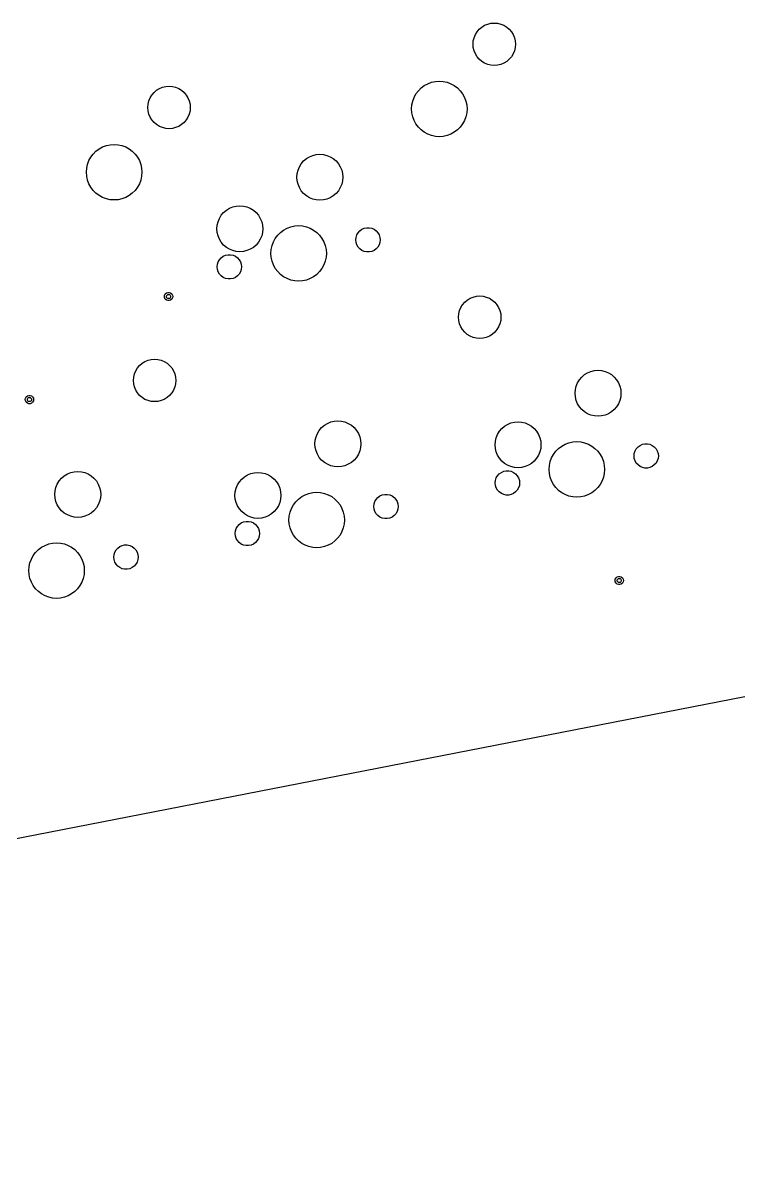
# Model space of a CAD drawing. Extents: x 101 to 518, y -308 to -134.
# Drawn here: x 389.7 to 441.7, y -307.3 to -224.6 of the extents above; entities that cross this region are included whole.
import ezdxf

# ---------------------------------------------------------------- set-up
doc = ezdxf.new("R2010")
doc.units = 0
doc.layers.add('BLACK', color=7, linetype='CONTINUOUS')

msp = doc.modelspace()

# ---------------------------------------------------------------- linework, layer by layer
at = {"layer": 'BLACK', "linetype": 'CONTINUOUS'}
for p, q in [((422.728036, -224.937812), (422.931939, -224.81286)), ((422.931939, -224.81286), (423.152879, -224.721344)), ((423.152879, -224.721344), (423.385415, -224.665517)), ((423.385415, -224.665517), (423.623821, -224.646754)), ((423.623821, -224.646754), (423.862227, -224.665517)), ((423.862227, -224.665517), (424.094763, -224.721344)), ((424.094763, -224.721344), (424.315703, -224.81286)), ((424.315703, -224.81286), (424.519606, -224.937812)), ((422.118584, -225.932348), (422.174411, -225.699812)), ((422.174411, -225.699812), (422.265927, -225.478872)), ((422.265927, -225.478872), (422.390879, -225.274969)), ((422.390879, -225.274969), (422.54619, -225.093123)), ((422.54619, -225.093123), (422.728036, -224.937812)), ((424.519606, -224.937812), (424.701452, -225.093123)), ((424.701452, -225.093123), (424.856763, -225.274969)), ((424.856763, -225.274969), (424.981715, -225.478872)), ((424.981715, -225.478872), (425.073231, -225.699812)), ((425.073231, -225.699812), (425.129058, -225.932348)), ((422.099821, -226.170754), (422.118584, -225.932348)), ((422.118584, -226.40916), (422.099821, -226.170754)), ((422.174411, -226.641696), (422.118584, -226.40916)), ((425.129058, -226.40916), (425.073231, -226.641696)), ((425.129058, -225.932348), (425.147821, -226.170754)), ((425.147821, -226.170754), (425.129058, -226.40916)), ((422.265927, -226.862636), (422.174411, -226.641696)), ((422.390879, -227.066539), (422.265927, -226.862636)), ((422.54619, -227.248385), (422.390879, -227.066539)), ((422.728036, -227.403696), (422.54619, -227.248385)), ((424.701452, -227.248385), (424.519606, -227.403696)), ((424.856763, -227.066539), (424.701452, -227.248385)), ((424.981715, -226.862636), (424.856763, -227.066539)), ((425.073231, -226.641696), (424.981715, -226.862636)), ((422.931939, -227.528648), (422.728036, -227.403696)), ((423.152879, -227.620164), (422.931939, -227.528648)), ((423.385415, -227.675991), (423.152879, -227.620164)), ((423.623821, -227.694754), (423.385415, -227.675991)), ((423.862227, -227.675991), (423.623821, -227.694754)), ((424.094763, -227.620164), (423.862227, -227.675991)), ((424.315703, -227.528648), (424.094763, -227.620164)), ((424.519606, -227.403696), (424.315703, -227.528648)), ((418.597819, -229.142106), (418.847507, -229.005766)), ((418.847507, -229.005766), (419.114056, -228.906348)), ((419.114056, -228.906348), (419.392041, -228.845876)), ((419.392041, -228.845876), (419.675803, -228.825581)), ((419.675803, -228.825581), (419.959565, -228.845876)), ((419.959565, -228.845876), (420.23755, -228.906348)), ((420.23755, -228.906348), (420.504099, -229.005766)), ((420.504099, -229.005766), (420.753787, -229.142106)), ((398.89093, -230.02251), (399.015882, -229.818607)), ((399.015882, -229.818607), (399.171193, -229.636761)), ((399.171193, -229.636761), (399.353039, -229.48145)), ((399.353039, -229.48145), (399.556942, -229.356498)), ((399.556942, -229.356498), (399.777882, -229.264982)), ((399.777882, -229.264982), (400.010418, -229.209155)), ((400.010418, -229.209155), (400.248824, -229.190392)), ((400.248824, -229.190392), (400.48723, -229.209155)), ((400.48723, -229.209155), (400.719766, -229.264982)), ((400.719766, -229.264982), (400.940706, -229.356498)), ((400.940706, -229.356498), (401.144609, -229.48145)), ((401.144609, -229.48145), (401.326455, -229.636761)), ((401.326455, -229.636761), (401.481766, -229.818607)), ((401.481766, -229.818607), (401.606718, -230.02251)), ((417.862088, -229.991185), (417.998428, -229.741497)), ((417.998428, -229.741497), (418.168914, -229.513754)), ((418.168914, -229.513754), (418.370076, -229.312592)), ((418.370076, -229.312592), (418.597819, -229.142106)), ((420.753787, -229.142106), (420.98153, -229.312592)), ((420.98153, -229.312592), (421.182692, -229.513754)), ((421.182692, -229.513754), (421.353178, -229.741497)), ((421.353178, -229.741497), (421.489518, -229.991185)), ((398.724824, -230.714392), (398.743587, -230.475986)), ((398.743587, -230.475986), (398.799414, -230.24345)), ((398.799414, -230.24345), (398.89093, -230.02251)), ((401.606718, -230.02251), (401.698234, -230.24345)), ((401.698234, -230.24345), (401.754061, -230.475986)), ((401.754061, -230.475986), (401.772824, -230.714392)), ((417.681903, -230.819481), (417.702198, -230.535719)), ((417.702198, -230.535719), (417.76267, -230.257734)), ((417.76267, -230.257734), (417.862088, -229.991185)), ((421.489518, -229.991185), (421.588936, -230.257734)), ((421.588936, -230.257734), (421.649408, -230.535719)), ((421.649408, -230.535719), (421.669703, -230.819481)), ((398.743587, -230.952798), (398.724824, -230.714392)), ((398.799414, -231.185334), (398.743587, -230.952798)), ((398.89093, -231.406274), (398.799414, -231.185334)), ((399.015882, -231.610177), (398.89093, -231.406274)), ((401.606718, -231.406274), (401.481766, -231.610177)), ((401.698234, -231.185334), (401.606718, -231.406274)), ((401.754061, -230.952798), (401.698234, -231.185334)), ((401.772824, -230.714392), (401.754061, -230.952798)), ((417.702198, -231.103243), (417.681903, -230.819481)), ((417.76267, -231.381228), (417.702198, -231.103243)), ((417.862088, -231.647777), (417.76267, -231.381228)), ((421.588936, -231.381228), (421.489518, -231.647777)), ((421.649408, -231.103243), (421.588936, -231.381228)), ((421.669703, -230.819481), (421.649408, -231.103243)), ((399.171193, -231.792023), (399.015882, -231.610177)), ((399.353039, -231.947334), (399.171193, -231.792023)), ((399.556942, -232.072286), (399.353039, -231.947334)), ((399.777882, -232.163802), (399.556942, -232.072286)), ((400.010418, -232.219629), (399.777882, -232.163802)), ((400.248824, -232.238392), (400.010418, -232.219629)), ((400.48723, -232.219629), (400.248824, -232.238392)), ((400.719766, -232.163802), (400.48723, -232.219629)), ((400.940706, -232.072286), (400.719766, -232.163802)), ((401.144609, -231.947334), (400.940706, -232.072286)), ((401.326455, -231.792023), (401.144609, -231.947334)), ((401.481766, -231.610177), (401.326455, -231.792023)), ((417.998428, -231.897465), (417.862088, -231.647777)), ((418.168914, -232.125208), (417.998428, -231.897465)), ((418.370076, -232.32637), (418.168914, -232.125208)), ((418.597819, -232.496856), (418.370076, -232.32637)), ((420.98153, -232.32637), (420.753787, -232.496856)), ((421.182692, -232.125208), (420.98153, -232.32637)), ((421.353178, -231.897465), (421.182692, -232.125208)), ((421.489518, -231.647777), (421.353178, -231.897465)), ((418.847507, -232.633196), (418.597819, -232.496856)), ((419.114056, -232.732614), (418.847507, -232.633196)), ((419.392041, -232.793086), (419.114056, -232.732614)), ((419.675803, -232.813381), (419.392041, -232.793086)), ((419.959565, -232.793086), (419.675803, -232.813381)), ((420.23755, -232.732614), (419.959565, -232.793086)), ((420.504099, -232.633196), (420.23755, -232.732614)), ((420.753787, -232.496856), (420.504099, -232.633196)), ((394.793917, -234.057393), (394.995079, -233.856231)), ((394.995079, -233.856231), (395.222822, -233.685745)), ((395.222822, -233.685745), (395.47251, -233.549405)), ((395.47251, -233.549405), (395.739059, -233.449987)), ((395.739059, -233.449987), (396.017044, -233.389515)), ((396.017044, -233.389515), (396.300806, -233.36922)), ((396.300806, -233.36922), (396.584568, -233.389515)), ((396.584568, -233.389515), (396.862553, -233.449987)), ((396.862553, -233.449987), (397.129102, -233.549405)), ((397.129102, -233.549405), (397.37879, -233.685745)), ((397.37879, -233.685745), (397.606533, -233.856231)), ((397.606533, -233.856231), (397.807695, -234.057393)), ((394.327201, -235.079358), (394.387673, -234.801373)), ((394.387673, -234.801373), (394.487091, -234.534824)), ((394.487091, -234.534824), (394.623431, -234.285136)), ((394.623431, -234.285136), (394.793917, -234.057393)), ((397.807695, -234.057393), (397.978181, -234.285136)), ((397.978181, -234.285136), (398.114521, -234.534824)), ((398.114521, -234.534824), (398.213939, -234.801373)), ((398.213939, -234.801373), (398.274411, -235.079358)), ((409.617295, -234.974228), (409.752578, -234.753466)), ((409.752578, -234.753466), (409.92073, -234.556586)), ((409.92073, -234.556586), (410.11761, -234.388434)), ((410.11761, -234.388434), (410.338372, -234.253151)), ((410.338372, -234.253151), (410.577578, -234.154069)), ((410.577578, -234.154069), (410.829339, -234.093626)), ((410.829339, -234.093626), (411.087456, -234.073312)), ((411.087456, -234.073312), (411.345573, -234.093626)), ((411.345573, -234.093626), (411.597334, -234.154069)), ((411.597334, -234.154069), (411.83654, -234.253151)), ((411.83654, -234.253151), (412.057302, -234.388434)), ((412.057302, -234.388434), (412.254182, -234.556586)), ((412.254182, -234.556586), (412.422334, -234.753466)), ((412.422334, -234.753466), (412.557617, -234.974228)), ((394.306906, -235.36312), (394.327201, -235.079358)), ((394.327201, -235.646882), (394.306906, -235.36312)), ((398.274411, -235.079358), (398.294706, -235.36312)), ((398.294706, -235.36312), (398.274411, -235.646882)), ((409.437456, -235.723312), (409.45777, -235.465195)), ((409.45777, -235.465195), (409.518213, -235.213434)), ((409.518213, -235.213434), (409.617295, -234.974228)), ((412.557617, -234.974228), (412.656699, -235.213434)), ((412.656699, -235.213434), (412.717142, -235.465195)), ((412.717142, -235.465195), (412.737456, -235.723312)), ((394.387673, -235.924867), (394.327201, -235.646882)), ((394.487091, -236.191416), (394.387673, -235.924867)), ((394.623431, -236.441104), (394.487091, -236.191416)), ((394.793917, -236.668847), (394.623431, -236.441104)), ((397.978181, -236.441104), (397.807695, -236.668847)), ((398.114521, -236.191416), (397.978181, -236.441104)), ((398.213939, -235.924867), (398.114521, -236.191416)), ((398.274411, -235.646882), (398.213939, -235.924867)), ((409.45777, -235.981429), (409.437456, -235.723312)), ((409.518213, -236.23319), (409.45777, -235.981429)), ((409.617295, -236.472396), (409.518213, -236.23319)), ((412.656699, -236.23319), (412.557617, -236.472396)), ((412.717142, -235.981429), (412.656699, -236.23319)), ((412.737456, -235.723312), (412.717142, -235.981429)), ((394.995079, -236.870009), (394.793917, -236.668847)), ((395.222822, -237.040495), (394.995079, -236.870009)), ((395.47251, -237.176835), (395.222822, -237.040495)), ((395.739059, -237.276253), (395.47251, -237.176835)), ((396.017044, -237.336725), (395.739059, -237.276253)), ((396.862553, -237.276253), (396.584568, -237.336725)), ((397.129102, -237.176835), (396.862553, -237.276253)), ((397.37879, -237.040495), (397.129102, -237.176835)), ((397.606533, -236.870009), (397.37879, -237.040495)), ((397.807695, -236.668847), (397.606533, -236.870009)), ((409.752578, -236.693158), (409.617295, -236.472396)), ((409.92073, -236.890038), (409.752578, -236.693158)), ((410.11761, -237.05819), (409.92073, -236.890038)), ((410.338372, -237.193473), (410.11761, -237.05819)), ((410.577578, -237.292555), (410.338372, -237.193473)), ((410.829339, -237.352998), (410.577578, -237.292555)), ((411.597334, -237.292555), (411.345573, -237.352998)), ((411.83654, -237.193473), (411.597334, -237.292555)), ((412.057302, -237.05819), (411.83654, -237.193473)), ((412.254182, -236.890038), (412.057302, -237.05819)), ((412.422334, -236.693158), (412.254182, -236.890038)), ((412.557617, -236.472396), (412.422334, -236.693158)), ((396.300806, -237.35702), (396.017044, -237.336725)), ((396.584568, -237.336725), (396.300806, -237.35702)), ((404.172053, -238.261556), (404.368933, -238.093404)), ((404.368933, -238.093404), (404.589695, -237.958121)), ((404.589695, -237.958121), (404.828901, -237.859039)), ((404.828901, -237.859039), (405.080662, -237.798596)), ((405.080662, -237.798596), (405.338779, -237.778282)), ((405.338779, -237.778282), (405.596896, -237.798596)), ((405.596896, -237.798596), (405.848657, -237.859039)), ((405.848657, -237.859039), (406.087863, -237.958121)), ((406.087863, -237.958121), (406.308625, -238.093404)), ((406.308625, -238.093404), (406.505505, -238.261556)), ((411.087456, -237.373312), (410.829339, -237.352998)), ((411.345573, -237.352998), (411.087456, -237.373312)), ((403.709093, -239.170165), (403.769536, -238.918404)), ((403.769536, -238.918404), (403.868618, -238.679198)), ((403.868618, -238.679198), (404.003901, -238.458436)), ((404.003901, -238.458436), (404.172053, -238.261556)), ((406.505505, -238.261556), (406.673657, -238.458436)), ((406.673657, -238.458436), (406.80894, -238.679198)), ((406.80894, -238.679198), (406.908022, -238.918404)), ((406.908022, -238.918404), (406.968465, -239.170165)), ((403.688779, -239.428282), (403.709093, -239.170165)), ((403.709093, -239.686399), (403.688779, -239.428282)), ((403.769536, -239.93816), (403.709093, -239.686399)), ((406.968465, -239.686399), (406.908022, -239.93816)), ((406.968465, -239.170165), (406.988779, -239.428282)), ((406.988779, -239.428282), (406.968465, -239.686399)), ((408.056544, -239.888906), (408.257706, -239.687744)), ((408.257706, -239.687744), (408.485449, -239.517258)), ((408.485449, -239.517258), (408.735137, -239.380918)), ((408.735137, -239.380918), (409.001686, -239.2815)), ((409.001686, -239.2815), (409.279671, -239.221028)), ((409.279671, -239.221028), (409.563433, -239.200733)), ((409.563433, -239.200733), (409.847195, -239.221028)), ((409.847195, -239.221028), (410.12518, -239.2815)), ((410.12518, -239.2815), (410.391729, -239.380918)), ((410.391729, -239.380918), (410.641417, -239.517258)), ((410.641417, -239.517258), (410.86916, -239.687744)), ((410.86916, -239.687744), (411.070322, -239.888906)), ((413.750747, -239.869428), (413.842209, -239.711011)), ((413.842209, -239.711011), (413.96461, -239.575071)), ((413.96461, -239.575071), (414.112599, -239.467551)), ((414.112599, -239.467551), (414.279709, -239.393149)), ((414.279709, -239.393149), (414.458637, -239.355116)), ((414.458637, -239.355116), (414.641561, -239.355116)), ((414.641561, -239.355116), (414.820489, -239.393149)), ((414.820489, -239.393149), (414.987599, -239.467551)), ((414.987599, -239.467551), (415.135588, -239.575071)), ((415.135588, -239.575071), (415.257989, -239.711011)), ((415.257989, -239.711011), (415.349451, -239.869428)), ((403.868618, -240.177366), (403.769536, -239.93816)), ((404.003901, -240.398128), (403.868618, -240.177366)), ((404.172053, -240.595008), (404.003901, -240.398128)), ((404.368933, -240.76316), (404.172053, -240.595008)), ((406.505505, -240.595008), (406.308625, -240.76316)), ((406.673657, -240.398128), (406.505505, -240.595008)), ((406.80894, -240.177366), (406.673657, -240.398128)), ((406.908022, -239.93816), (406.80894, -240.177366)), ((407.6503, -240.632886), (407.749718, -240.366337)), ((407.749718, -240.366337), (407.886058, -240.116649)), ((407.886058, -240.116649), (408.056544, -239.888906)), ((411.070322, -239.888906), (411.240808, -240.116649)), ((411.240808, -240.116649), (411.377148, -240.366337)), ((411.377148, -240.366337), (411.476566, -240.632886)), ((413.675099, -240.225323), (413.69422, -240.0434)), ((413.69422, -240.407246), (413.675099, -240.225323)), ((413.69422, -240.0434), (413.750747, -239.869428)), ((413.750747, -240.581218), (413.69422, -240.407246)), ((413.842209, -240.739635), (413.750747, -240.581218)), ((415.349451, -240.581218), (415.257989, -240.739635)), ((415.349451, -239.869428), (415.405978, -240.0434)), ((415.405978, -240.407246), (415.349451, -240.581218)), ((415.405978, -240.0434), (415.425099, -240.225323)), ((415.425099, -240.225323), (415.405978, -240.407246)), ((403.991278, -241.513691), (404.139267, -241.406171)), ((404.139267, -241.406171), (404.306377, -241.331769)), ((404.306377, -241.331769), (404.485305, -241.293736)), ((404.589695, -240.898443), (404.368933, -240.76316)), ((404.485305, -241.293736), (404.668229, -241.293736)), ((404.828901, -240.997525), (404.589695, -240.898443)), ((404.668229, -241.293736), (404.847157, -241.331769)), ((405.080662, -241.057968), (404.828901, -240.997525)), ((404.847157, -241.331769), (405.014267, -241.406171)), ((405.014267, -241.406171), (405.162256, -241.513691)), ((405.338779, -241.078282), (405.080662, -241.057968)), ((405.596896, -241.057968), (405.338779, -241.078282)), ((405.848657, -240.997525), (405.596896, -241.057968)), ((406.087863, -240.898443), (405.848657, -240.997525)), ((406.308625, -240.76316), (406.087863, -240.898443)), ((407.569533, -241.194633), (407.589828, -240.910871)), ((407.589828, -241.478395), (407.569533, -241.194633)), ((407.589828, -240.910871), (407.6503, -240.632886)), ((411.476566, -240.632886), (411.537038, -240.910871)), ((411.537038, -240.910871), (411.557333, -241.194633)), ((411.557333, -241.194633), (411.537038, -241.478395)), ((413.96461, -240.875575), (413.842209, -240.739635)), ((414.112599, -240.983095), (413.96461, -240.875575)), ((414.279709, -241.057497), (414.112599, -240.983095)), ((414.458637, -241.09553), (414.279709, -241.057497)), ((414.641561, -241.09553), (414.458637, -241.09553)), ((414.820489, -241.057497), (414.641561, -241.09553)), ((414.987599, -240.983095), (414.820489, -241.057497)), ((415.135588, -240.875575), (414.987599, -240.983095)), ((415.257989, -240.739635), (415.135588, -240.875575)), ((403.701767, -242.163943), (403.720888, -241.98202)), ((403.720888, -242.345866), (403.701767, -242.163943)), ((403.720888, -241.98202), (403.777415, -241.808048)), ((403.777415, -241.808048), (403.868877, -241.649631)), ((403.868877, -241.649631), (403.991278, -241.513691)), ((405.162256, -241.513691), (405.284657, -241.649631)), ((405.284657, -241.649631), (405.376119, -241.808048)), ((405.376119, -241.808048), (405.432646, -241.98202)), ((405.432646, -241.98202), (405.451767, -242.163943)), ((405.451767, -242.163943), (405.432646, -242.345866)), ((407.6503, -241.75638), (407.589828, -241.478395)), ((407.749718, -242.022929), (407.6503, -241.75638)), ((407.886058, -242.272617), (407.749718, -242.022929)), ((411.377148, -242.022929), (411.240808, -242.272617)), ((411.476566, -241.75638), (411.377148, -242.022929)), ((411.537038, -241.478395), (411.476566, -241.75638)), ((403.777415, -242.519838), (403.720888, -242.345866)), ((403.868877, -242.678255), (403.777415, -242.519838)), ((403.991278, -242.814195), (403.868877, -242.678255)), ((404.139267, -242.921715), (403.991278, -242.814195)), ((404.306377, -242.996117), (404.139267, -242.921715)), ((404.485305, -243.03415), (404.306377, -242.996117)), ((404.668229, -243.03415), (404.485305, -243.03415)), ((404.847157, -242.996117), (404.668229, -243.03415)), ((405.014267, -242.921715), (404.847157, -242.996117)), ((405.162256, -242.814195), (405.014267, -242.921715)), ((405.284657, -242.678255), (405.162256, -242.814195)), ((405.376119, -242.519838), (405.284657, -242.678255)), ((405.432646, -242.345866), (405.376119, -242.519838)), ((408.056544, -242.50036), (407.886058, -242.272617)), ((408.257706, -242.701522), (408.056544, -242.50036)), ((408.485449, -242.872008), (408.257706, -242.701522)), ((408.735137, -243.008348), (408.485449, -242.872008)), ((409.001686, -243.107766), (408.735137, -243.008348)), ((410.391729, -243.008348), (410.12518, -243.107766)), ((410.641417, -242.872008), (410.391729, -243.008348)), ((410.86916, -242.701522), (410.641417, -242.872008)), ((411.070322, -242.50036), (410.86916, -242.701522)), ((411.240808, -242.272617), (411.070322, -242.50036)), ((409.279671, -243.168238), (409.001686, -243.107766)), ((409.563433, -243.188533), (409.279671, -243.168238)), ((409.847195, -243.168238), (409.563433, -243.188533)), ((410.12518, -243.107766), (409.847195, -243.168238)), ((399.90974, -244.296311), (399.927832, -244.193705)), ((399.927832, -244.398917), (399.90974, -244.296311)), ((399.927832, -244.193705), (399.979927, -244.103475)), ((399.979927, -244.489147), (399.927832, -244.398917)), ((399.979927, -244.103475), (400.05974, -244.036503)), ((400.05974, -244.556119), (399.979927, -244.489147)), ((400.05974, -244.036503), (400.157646, -244.000869)), ((400.157646, -244.591753), (400.05974, -244.556119)), ((400.157646, -244.000869), (400.261834, -244.000869)), ((400.261834, -244.591753), (400.157646, -244.591753)), ((400.261834, -244.000869), (400.35974, -244.036503)), ((400.35974, -244.556119), (400.261834, -244.591753)), ((400.35974, -244.036503), (400.439553, -244.103475)), ((400.439553, -244.489147), (400.35974, -244.556119)), ((400.439553, -244.103475), (400.491648, -244.193705)), ((400.491648, -244.398917), (400.439553, -244.489147)), ((400.491648, -244.193705), (400.50974, -244.296311)), ((400.50974, -244.296311), (400.491648, -244.398917)), ((421.35079, -244.883694), (421.506101, -244.701848)), ((421.506101, -244.701848), (421.687947, -244.546537)), ((421.687947, -244.546537), (421.89185, -244.421585)), ((421.89185, -244.421585), (422.11279, -244.330069)), ((422.11279, -244.330069), (422.345326, -244.274242)), ((422.345326, -244.274242), (422.583732, -244.255479)), ((422.583732, -244.255479), (422.822138, -244.274242)), ((422.822138, -244.274242), (423.054674, -244.330069)), ((423.054674, -244.330069), (423.275614, -244.421585)), ((423.275614, -244.421585), (423.479517, -244.546537)), ((423.479517, -244.546537), (423.661363, -244.701848)), ((423.661363, -244.701848), (423.816674, -244.883694)), ((421.059732, -245.779479), (421.078495, -245.541073)), ((421.078495, -245.541073), (421.134322, -245.308537)), ((421.134322, -245.308537), (421.225838, -245.087597)), ((421.225838, -245.087597), (421.35079, -244.883694)), ((423.816674, -244.883694), (423.941626, -245.087597)), ((423.941626, -245.087597), (424.033142, -245.308537)), ((424.033142, -245.308537), (424.088969, -245.541073)), ((424.088969, -245.541073), (424.107732, -245.779479)), ((421.078495, -246.017885), (421.059732, -245.779479)), ((421.134322, -246.250421), (421.078495, -246.017885)), ((421.225838, -246.471361), (421.134322, -246.250421)), ((424.033142, -246.250421), (423.941626, -246.471361)), ((424.088969, -246.017885), (424.033142, -246.250421)), ((424.107732, -245.779479), (424.088969, -246.017885)), ((421.35079, -246.675264), (421.225838, -246.471361)), ((421.506101, -246.85711), (421.35079, -246.675264)), ((421.687947, -247.012421), (421.506101, -246.85711)), ((421.89185, -247.137373), (421.687947, -247.012421)), ((422.11279, -247.228889), (421.89185, -247.137373)), ((423.275614, -247.137373), (423.054674, -247.228889)), ((423.479517, -247.012421), (423.275614, -247.137373)), ((423.661363, -246.85711), (423.479517, -247.012421)), ((423.816674, -246.675264), (423.661363, -246.85711)), ((423.941626, -246.471361), (423.816674, -246.675264)), ((422.345326, -247.284716), (422.11279, -247.228889)), ((422.583732, -247.303479), (422.345326, -247.284716)), ((422.822138, -247.284716), (422.583732, -247.303479)), ((423.054674, -247.228889), (422.822138, -247.284716)), ((398.516853, -248.965223), (398.737793, -248.873707)), ((398.737793, -248.873707), (398.970329, -248.81788)), ((398.970329, -248.81788), (399.208735, -248.799117)), ((399.208735, -248.799117), (399.447141, -248.81788)), ((399.447141, -248.81788), (399.679677, -248.873707)), ((399.679677, -248.873707), (399.900617, -248.965223)), ((397.759325, -249.852175), (397.850841, -249.631235)), ((397.850841, -249.631235), (397.975793, -249.427332)), ((397.975793, -249.427332), (398.131104, -249.245486)), ((398.131104, -249.245486), (398.31295, -249.090175)), ((398.31295, -249.090175), (398.516853, -248.965223)), ((399.900617, -248.965223), (400.10452, -249.090175)), ((400.10452, -249.090175), (400.286366, -249.245486)), ((400.286366, -249.245486), (400.441677, -249.427332)), ((400.441677, -249.427332), (400.566629, -249.631235)), ((400.566629, -249.631235), (400.658145, -249.852175)), ((430.335782, -249.772602), (430.574988, -249.67352)), ((430.574988, -249.67352), (430.826749, -249.613077)), ((430.826749, -249.613077), (431.084866, -249.592763)), ((431.084866, -249.592763), (431.342983, -249.613077)), ((431.342983, -249.613077), (431.594744, -249.67352)), ((431.594744, -249.67352), (431.83395, -249.772602)), ((397.684735, -250.323117), (397.703498, -250.084711)), ((397.703498, -250.561523), (397.684735, -250.323117)), ((397.703498, -250.084711), (397.759325, -249.852175)), ((400.658145, -249.852175), (400.713972, -250.084711)), ((400.713972, -250.084711), (400.732735, -250.323117)), ((400.732735, -250.323117), (400.713972, -250.561523)), ((429.515623, -250.732885), (429.614705, -250.493679)), ((429.614705, -250.493679), (429.749988, -250.272917)), ((429.749988, -250.272917), (429.91814, -250.076037)), ((429.91814, -250.076037), (430.11502, -249.907885)), ((430.11502, -249.907885), (430.335782, -249.772602)), ((431.83395, -249.772602), (432.054712, -249.907885)), ((432.054712, -249.907885), (432.251592, -250.076037)), ((432.251592, -250.076037), (432.419744, -250.272917)), ((432.419744, -250.272917), (432.555027, -250.493679)), ((432.555027, -250.493679), (432.654109, -250.732885)), ((397.759325, -250.794059), (397.703498, -250.561523)), ((397.850841, -251.014999), (397.759325, -250.794059)), ((397.975793, -251.218902), (397.850841, -251.014999)), ((398.131104, -251.400748), (397.975793, -251.218902)), ((400.441677, -251.218902), (400.286366, -251.400748)), ((400.566629, -251.014999), (400.441677, -251.218902)), ((400.658145, -250.794059), (400.566629, -251.014999)), ((400.713972, -250.561523), (400.658145, -250.794059)), ((429.434866, -251.242763), (429.45518, -250.984646)), ((429.45518, -251.50088), (429.434866, -251.242763)), ((429.45518, -250.984646), (429.515623, -250.732885)), ((432.654109, -250.732885), (432.714552, -250.984646)), ((432.714552, -250.984646), (432.734866, -251.242763)), ((432.734866, -251.242763), (432.714552, -251.50088)), ((389.90974, -251.696311), (389.927832, -251.593705)), ((389.927832, -251.798917), (389.90974, -251.696311)), ((389.927832, -251.593705), (389.979927, -251.503475)), ((389.979927, -251.889147), (389.927832, -251.798917)), ((389.979927, -251.503475), (390.05974, -251.436503)), ((390.05974, -251.956119), (389.979927, -251.889147)), ((390.05974, -251.436503), (390.157646, -251.400869)), ((390.157646, -251.991753), (390.05974, -251.956119)), ((390.157646, -251.400869), (390.261834, -251.400869)), ((390.261834, -251.991753), (390.157646, -251.991753)), ((390.261834, -251.400869), (390.35974, -251.436503)), ((390.35974, -251.956119), (390.261834, -251.991753)), ((390.35974, -251.436503), (390.439553, -251.503475)), ((390.439553, -251.889147), (390.35974, -251.956119)), ((390.439553, -251.503475), (390.491648, -251.593705)), ((390.491648, -251.798917), (390.439553, -251.889147)), ((390.491648, -251.593705), (390.50974, -251.696311)), ((390.50974, -251.696311), (390.491648, -251.798917)), ((398.31295, -251.556059), (398.131104, -251.400748)), ((398.516853, -251.681011), (398.31295, -251.556059)), ((398.737793, -251.772527), (398.516853, -251.681011)), ((398.970329, -251.828354), (398.737793, -251.772527)), ((399.208735, -251.847117), (398.970329, -251.828354)), ((399.447141, -251.828354), (399.208735, -251.847117)), ((399.679677, -251.772527), (399.447141, -251.828354)), ((399.900617, -251.681011), (399.679677, -251.772527)), ((400.10452, -251.556059), (399.900617, -251.681011)), ((400.286366, -251.400748), (400.10452, -251.556059)), ((429.515623, -251.752641), (429.45518, -251.50088)), ((429.614705, -251.991847), (429.515623, -251.752641)), ((429.749988, -252.212609), (429.614705, -251.991847)), ((432.555027, -251.991847), (432.419744, -252.212609)), ((432.654109, -251.752641), (432.555027, -251.991847)), ((432.714552, -251.50088), (432.654109, -251.752641)), ((429.91814, -252.409489), (429.749988, -252.212609)), ((430.11502, -252.577641), (429.91814, -252.409489)), ((430.335782, -252.712924), (430.11502, -252.577641)), ((430.574988, -252.812006), (430.335782, -252.712924)), ((430.826749, -252.872449), (430.574988, -252.812006)), ((431.084866, -252.892763), (430.826749, -252.872449)), ((431.342983, -252.872449), (431.084866, -252.892763)), ((431.594744, -252.812006), (431.342983, -252.872449)), ((431.83395, -252.712924), (431.594744, -252.812006)), ((432.054712, -252.577641), (431.83395, -252.712924)), ((432.251592, -252.409489), (432.054712, -252.577641)), ((432.419744, -252.212609), (432.251592, -252.409489)), ((411.04999, -253.907828), (411.218142, -253.710948)), ((411.218142, -253.710948), (411.415022, -253.542796)), ((411.415022, -253.542796), (411.635784, -253.407513)), ((411.635784, -253.407513), (411.87499, -253.308431)), ((411.87499, -253.308431), (412.126751, -253.247988)), ((412.126751, -253.247988), (412.384868, -253.227674)), ((412.384868, -253.227674), (412.642985, -253.247988)), ((412.642985, -253.247988), (412.894746, -253.308431)), ((412.894746, -253.308431), (413.133952, -253.407513)), ((413.133952, -253.407513), (413.354714, -253.542796)), ((413.354714, -253.542796), (413.551594, -253.710948)), ((413.551594, -253.710948), (413.719746, -253.907828)), ((424.001311, -253.977887), (424.169463, -253.781007)), ((424.169463, -253.781007), (424.366343, -253.612855)), ((424.366343, -253.612855), (424.587105, -253.477572)), ((424.587105, -253.477572), (424.826311, -253.37849)), ((424.826311, -253.37849), (425.078072, -253.318047)), ((425.078072, -253.318047), (425.336189, -253.297733)), ((425.336189, -253.297733), (425.594306, -253.318047)), ((425.594306, -253.318047), (425.846067, -253.37849)), ((425.846067, -253.37849), (426.085273, -253.477572)), ((426.085273, -253.477572), (426.306035, -253.612855)), ((426.306035, -253.612855), (426.502915, -253.781007)), ((426.502915, -253.781007), (426.671067, -253.977887)), ((410.734868, -254.877674), (410.755182, -254.619557)), ((410.755182, -254.619557), (410.815625, -254.367796)), ((410.815625, -254.367796), (410.914707, -254.12859)), ((410.914707, -254.12859), (411.04999, -253.907828)), ((413.719746, -253.907828), (413.855029, -254.12859)), ((413.855029, -254.12859), (413.954111, -254.367796)), ((413.954111, -254.367796), (414.014554, -254.619557)), ((414.014554, -254.619557), (414.034868, -254.877674)), ((423.706503, -254.689616), (423.766946, -254.437855)), ((423.766946, -254.437855), (423.866028, -254.198649)), ((423.866028, -254.198649), (424.001311, -253.977887)), ((426.671067, -253.977887), (426.80635, -254.198649)), ((426.80635, -254.198649), (426.905432, -254.437855)), ((426.905432, -254.437855), (426.965875, -254.689616)), ((410.755182, -255.135791), (410.734868, -254.877674)), ((410.815625, -255.387552), (410.755182, -255.135791)), ((410.914707, -255.626758), (410.815625, -255.387552)), ((413.954111, -255.387552), (413.855029, -255.626758)), ((414.014554, -255.135791), (413.954111, -255.387552)), ((414.034868, -254.877674), (414.014554, -255.135791)), ((423.686189, -254.947733), (423.706503, -254.689616)), ((423.706503, -255.20585), (423.686189, -254.947733)), ((423.766946, -255.457611), (423.706503, -255.20585)), ((423.866028, -255.696817), (423.766946, -255.457611)), ((426.905432, -255.457611), (426.80635, -255.696817)), ((426.965875, -255.20585), (426.905432, -255.457611)), ((426.965875, -254.689616), (426.986189, -254.947733)), ((426.986189, -254.947733), (426.965875, -255.20585)), ((427.883468, -255.6361), (428.053954, -255.408357)), ((428.053954, -255.408357), (428.255116, -255.207195)), ((428.255116, -255.207195), (428.482859, -255.036709)), ((428.482859, -255.036709), (428.732547, -254.900369)), ((428.732547, -254.900369), (428.999096, -254.800951)), ((428.999096, -254.800951), (429.277081, -254.740479)), ((429.277081, -254.740479), (429.560843, -254.720184)), ((429.560843, -254.720184), (429.844605, -254.740479)), ((429.844605, -254.740479), (430.12259, -254.800951)), ((430.12259, -254.800951), (430.389139, -254.900369)), ((430.389139, -254.900369), (430.638827, -255.036709)), ((430.638827, -255.036709), (430.86657, -255.207195)), ((430.86657, -255.207195), (431.067732, -255.408357)), ((431.067732, -255.408357), (431.238218, -255.6361)), ((433.69163, -255.562851), (433.748157, -255.388879)), ((433.748157, -255.388879), (433.839619, -255.230462)), ((433.839619, -255.230462), (433.96202, -255.094522)), ((433.96202, -255.094522), (434.110009, -254.987002)), ((434.110009, -254.987002), (434.277119, -254.9126)), ((434.277119, -254.9126), (434.456047, -254.874567)), ((434.456047, -254.874567), (434.638971, -254.874567)), ((434.638971, -254.874567), (434.817899, -254.9126)), ((434.817899, -254.9126), (434.985009, -254.987002)), ((434.985009, -254.987002), (435.132998, -255.094522)), ((435.132998, -255.094522), (435.255399, -255.230462)), ((435.255399, -255.230462), (435.346861, -255.388879)), ((435.346861, -255.388879), (435.403388, -255.562851)), ((411.04999, -255.84752), (410.914707, -255.626758)), ((411.218142, -256.0444), (411.04999, -255.84752)), ((411.415022, -256.212552), (411.218142, -256.0444)), ((411.635784, -256.347835), (411.415022, -256.212552)), ((413.354714, -256.212552), (413.133952, -256.347835)), ((413.551594, -256.0444), (413.354714, -256.212552)), ((413.719746, -255.84752), (413.551594, -256.0444)), ((413.855029, -255.626758), (413.719746, -255.84752)), ((424.001311, -255.917579), (423.866028, -255.696817)), ((424.169463, -256.114459), (424.001311, -255.917579)), ((424.366343, -256.282611), (424.169463, -256.114459)), ((424.587105, -256.417894), (424.366343, -256.282611)), ((426.306035, -256.282611), (426.085273, -256.417894)), ((426.502915, -256.114459), (426.306035, -256.282611)), ((426.671067, -255.917579), (426.502915, -256.114459)), ((426.80635, -255.696817), (426.671067, -255.917579)), ((427.587238, -256.430322), (427.64771, -256.152337)), ((427.64771, -256.152337), (427.747128, -255.885788)), ((427.747128, -255.885788), (427.883468, -255.6361)), ((431.238218, -255.6361), (431.374558, -255.885788)), ((431.374558, -255.885788), (431.473976, -256.152337)), ((431.473976, -256.152337), (431.534448, -256.430322)), ((433.672509, -255.744774), (433.69163, -255.562851)), ((433.69163, -255.926697), (433.672509, -255.744774)), ((433.748157, -256.100669), (433.69163, -255.926697)), ((433.839619, -256.259086), (433.748157, -256.100669)), ((433.96202, -256.395026), (433.839619, -256.259086)), ((435.255399, -256.259086), (435.132998, -256.395026)), ((435.346861, -256.100669), (435.255399, -256.259086)), ((435.403388, -255.926697), (435.346861, -256.100669)), ((435.403388, -255.562851), (435.422509, -255.744774)), ((435.422509, -255.744774), (435.403388, -255.926697)), ((392.715024, -257.177708), (392.935786, -257.042425)), ((392.935786, -257.042425), (393.174992, -256.943343)), ((393.174992, -256.943343), (393.426753, -256.8829)), ((393.426753, -256.8829), (393.68487, -256.862586)), ((393.68487, -256.862586), (393.942987, -256.8829)), ((393.942987, -256.8829), (394.194748, -256.943343)), ((394.194748, -256.943343), (394.433954, -257.042425)), ((394.433954, -257.042425), (394.654716, -257.177708)), ((405.666345, -257.247766), (405.887107, -257.112483)), ((405.887107, -257.112483), (406.126313, -257.013401)), ((406.126313, -257.013401), (406.378074, -256.952958)), ((406.378074, -256.952958), (406.636191, -256.932644)), ((406.636191, -256.932644), (406.894308, -256.952958)), ((406.894308, -256.952958), (407.146069, -257.013401)), ((407.146069, -257.013401), (407.385275, -257.112483)), ((407.385275, -257.112483), (407.606037, -257.247766)), ((411.87499, -256.446917), (411.635784, -256.347835)), ((412.126751, -256.50736), (411.87499, -256.446917)), ((412.384868, -256.527674), (412.126751, -256.50736)), ((412.642985, -256.50736), (412.384868, -256.527674)), ((412.894746, -256.446917), (412.642985, -256.50736)), ((413.133952, -256.347835), (412.894746, -256.446917)), ((423.866287, -257.169082), (423.988688, -257.033142)), ((423.988688, -257.033142), (424.136677, -256.925622)), ((424.136677, -256.925622), (424.303787, -256.85122)), ((424.303787, -256.85122), (424.482715, -256.813187)), ((424.482715, -256.813187), (424.665639, -256.813187)), ((424.826311, -256.516976), (424.587105, -256.417894)), ((424.665639, -256.813187), (424.844567, -256.85122)), ((425.078072, -256.577419), (424.826311, -256.516976)), ((424.844567, -256.85122), (425.011677, -256.925622)), ((425.011677, -256.925622), (425.159666, -257.033142)), ((425.336189, -256.597733), (425.078072, -256.577419)), ((425.159666, -257.033142), (425.282067, -257.169082)), ((425.594306, -256.577419), (425.336189, -256.597733)), ((425.846067, -256.516976), (425.594306, -256.577419)), ((426.085273, -256.417894), (425.846067, -256.516976)), ((427.566943, -256.714084), (427.587238, -256.430322)), ((427.587238, -256.997846), (427.566943, -256.714084)), ((427.64771, -257.275831), (427.587238, -256.997846)), ((431.534448, -256.997846), (431.473976, -257.275831)), ((431.534448, -256.430322), (431.554743, -256.714084)), ((431.554743, -256.714084), (431.534448, -256.997846)), ((434.110009, -256.502546), (433.96202, -256.395026)), ((434.277119, -256.576948), (434.110009, -256.502546)), ((434.456047, -256.614981), (434.277119, -256.576948)), ((434.638971, -256.614981), (434.456047, -256.614981)), ((434.817899, -256.576948), (434.638971, -256.614981)), ((434.985009, -256.502546), (434.817899, -256.576948)), ((435.132998, -256.395026), (434.985009, -256.502546)), ((392.115627, -258.002708), (392.214709, -257.763502)), ((392.214709, -257.763502), (392.349992, -257.54274)), ((392.349992, -257.54274), (392.518144, -257.34586)), ((392.518144, -257.34586), (392.715024, -257.177708)), ((394.654716, -257.177708), (394.851596, -257.34586)), ((394.851596, -257.34586), (395.019748, -257.54274)), ((395.019748, -257.54274), (395.155031, -257.763502)), ((395.155031, -257.763502), (395.254113, -258.002708)), ((405.066948, -258.072766), (405.16603, -257.83356)), ((405.16603, -257.83356), (405.301313, -257.612798)), ((405.301313, -257.612798), (405.469465, -257.415918)), ((405.469465, -257.415918), (405.666345, -257.247766)), ((407.606037, -257.247766), (407.802917, -257.415918)), ((407.802917, -257.415918), (407.971069, -257.612798)), ((407.971069, -257.612798), (408.106352, -257.83356)), ((408.106352, -257.83356), (408.205434, -258.072766)), ((423.699177, -257.683394), (423.718298, -257.501471)), ((423.718298, -257.865317), (423.699177, -257.683394)), ((423.718298, -257.501471), (423.774825, -257.327499)), ((423.774825, -258.039289), (423.718298, -257.865317)), ((423.774825, -257.327499), (423.866287, -257.169082)), ((425.282067, -257.169082), (425.373529, -257.327499)), ((425.373529, -257.327499), (425.430056, -257.501471)), ((425.430056, -257.865317), (425.373529, -258.039289)), ((425.430056, -257.501471), (425.449177, -257.683394)), ((425.449177, -257.683394), (425.430056, -257.865317)), ((427.747128, -257.54238), (427.64771, -257.275831)), ((427.883468, -257.792068), (427.747128, -257.54238)), ((428.053954, -258.019811), (427.883468, -257.792068)), ((431.238218, -257.792068), (431.067732, -258.019811)), ((431.374558, -257.54238), (431.238218, -257.792068)), ((431.473976, -257.275831), (431.374558, -257.54238)), ((392.03487, -258.512586), (392.055184, -258.254469)), ((392.055184, -258.770703), (392.03487, -258.512586)), ((392.055184, -258.254469), (392.115627, -258.002708)), ((392.115627, -259.022464), (392.055184, -258.770703)), ((395.254113, -258.002708), (395.314556, -258.254469)), ((395.314556, -258.770703), (395.254113, -259.022464)), ((395.314556, -258.254469), (395.33487, -258.512586)), ((395.33487, -258.512586), (395.314556, -258.770703)), ((404.986191, -258.582644), (405.006505, -258.324527)), ((405.006505, -258.840761), (404.986191, -258.582644)), ((405.006505, -258.324527), (405.066948, -258.072766)), ((408.205434, -258.072766), (408.265877, -258.324527)), ((408.265877, -258.324527), (408.286191, -258.582644)), ((408.286191, -258.582644), (408.265877, -258.840761)), ((409.555118, -258.842106), (409.782861, -258.67162)), ((409.782861, -258.67162), (410.032549, -258.53528)), ((410.032549, -258.53528), (410.299098, -258.435862)), ((410.299098, -258.435862), (410.577083, -258.37539)), ((410.577083, -258.37539), (410.860845, -258.355095)), ((410.860845, -258.355095), (411.144607, -258.37539)), ((411.144607, -258.37539), (411.422592, -258.435862)), ((411.422592, -258.435862), (411.689141, -258.53528)), ((411.689141, -258.53528), (411.938829, -258.67162)), ((411.938829, -258.67162), (412.166572, -258.842106)), ((415.139621, -258.865373), (415.262022, -258.729433)), ((415.262022, -258.729433), (415.410011, -258.621913)), ((415.410011, -258.621913), (415.577121, -258.547511)), ((415.577121, -258.547511), (415.756049, -258.509478)), ((415.756049, -258.509478), (415.938973, -258.509478)), ((415.938973, -258.509478), (416.117901, -258.547511)), ((416.117901, -258.547511), (416.285011, -258.621913)), ((416.285011, -258.621913), (416.433, -258.729433)), ((416.433, -258.729433), (416.555401, -258.865373)), ((423.866287, -258.197706), (423.774825, -258.039289)), ((423.988688, -258.333646), (423.866287, -258.197706)), ((424.136677, -258.441166), (423.988688, -258.333646)), ((424.303787, -258.515568), (424.136677, -258.441166)), ((424.482715, -258.553601), (424.303787, -258.515568)), ((424.665639, -258.553601), (424.482715, -258.553601)), ((424.844567, -258.515568), (424.665639, -258.553601)), ((425.011677, -258.441166), (424.844567, -258.515568)), ((425.159666, -258.333646), (425.011677, -258.441166)), ((425.282067, -258.197706), (425.159666, -258.333646)), ((425.373529, -258.039289), (425.282067, -258.197706)), ((428.255116, -258.220973), (428.053954, -258.019811)), ((428.482859, -258.391459), (428.255116, -258.220973)), ((428.732547, -258.527799), (428.482859, -258.391459)), ((428.999096, -258.627217), (428.732547, -258.527799)), ((429.277081, -258.687689), (428.999096, -258.627217)), ((429.560843, -258.707984), (429.277081, -258.687689)), ((429.844605, -258.687689), (429.560843, -258.707984)), ((430.12259, -258.627217), (429.844605, -258.687689)), ((430.389139, -258.527799), (430.12259, -258.627217)), ((430.638827, -258.391459), (430.389139, -258.527799)), ((430.86657, -258.220973), (430.638827, -258.391459)), ((431.067732, -258.019811), (430.86657, -258.220973)), ((392.214709, -259.26167), (392.115627, -259.022464)), ((392.349992, -259.482432), (392.214709, -259.26167)), ((392.518144, -259.679312), (392.349992, -259.482432)), ((395.019748, -259.482432), (394.851596, -259.679312)), ((395.155031, -259.26167), (395.019748, -259.482432)), ((395.254113, -259.022464), (395.155031, -259.26167)), ((405.066948, -259.092522), (405.006505, -258.840761)), ((405.16603, -259.331728), (405.066948, -259.092522)), ((405.301313, -259.55249), (405.16603, -259.331728)), ((405.469465, -259.74937), (405.301313, -259.55249)), ((407.971069, -259.55249), (407.802917, -259.74937)), ((408.106352, -259.331728), (407.971069, -259.55249)), ((408.205434, -259.092522), (408.106352, -259.331728)), ((408.265877, -258.840761), (408.205434, -259.092522)), ((408.947712, -259.787248), (409.04713, -259.520699)), ((409.04713, -259.520699), (409.18347, -259.271011)), ((409.18347, -259.271011), (409.353956, -259.043268)), ((409.353956, -259.043268), (409.555118, -258.842106)), ((412.166572, -258.842106), (412.367734, -259.043268)), ((412.367734, -259.043268), (412.53822, -259.271011)), ((412.53822, -259.271011), (412.67456, -259.520699)), ((412.67456, -259.520699), (412.773978, -259.787248)), ((414.972511, -259.379685), (414.991632, -259.197762)), ((414.991632, -259.561608), (414.972511, -259.379685)), ((414.991632, -259.197762), (415.048159, -259.02379)), ((415.048159, -259.73558), (414.991632, -259.561608)), ((415.048159, -259.02379), (415.139621, -258.865373)), ((416.555401, -258.865373), (416.646863, -259.02379)), ((416.646863, -259.02379), (416.70339, -259.197762)), ((416.70339, -259.561608), (416.646863, -259.73558)), ((416.70339, -259.197762), (416.722511, -259.379685)), ((416.722511, -259.379685), (416.70339, -259.561608)), ((392.715024, -259.847464), (392.518144, -259.679312)), ((392.935786, -259.982747), (392.715024, -259.847464)), ((393.174992, -260.081829), (392.935786, -259.982747)), ((393.426753, -260.142272), (393.174992, -260.081829)), ((393.68487, -260.162586), (393.426753, -260.142272)), ((393.942987, -260.142272), (393.68487, -260.162586)), ((394.194748, -260.081829), (393.942987, -260.142272)), ((394.433954, -259.982747), (394.194748, -260.081829)), ((394.654716, -259.847464), (394.433954, -259.982747)), ((394.851596, -259.679312), (394.654716, -259.847464)), ((405.666345, -259.917522), (405.469465, -259.74937)), ((405.603789, -260.486131), (405.782717, -260.448098)), ((405.887107, -260.052805), (405.666345, -259.917522)), ((405.782717, -260.448098), (405.965641, -260.448098)), ((406.126313, -260.151887), (405.887107, -260.052805)), ((405.965641, -260.448098), (406.144569, -260.486131)), ((406.378074, -260.21233), (406.126313, -260.151887)), ((406.636191, -260.232644), (406.378074, -260.21233)), ((406.894308, -260.21233), (406.636191, -260.232644)), ((407.146069, -260.151887), (406.894308, -260.21233)), ((407.385275, -260.052805), (407.146069, -260.151887)), ((407.606037, -259.917522), (407.385275, -260.052805)), ((407.802917, -259.74937), (407.606037, -259.917522)), ((408.866945, -260.348995), (408.88724, -260.065233)), ((408.88724, -260.632757), (408.866945, -260.348995)), ((408.88724, -260.065233), (408.947712, -259.787248)), ((412.773978, -259.787248), (412.83445, -260.065233)), ((412.83445, -260.065233), (412.854745, -260.348995)), ((412.854745, -260.348995), (412.83445, -260.632757)), ((415.139621, -259.893997), (415.048159, -259.73558)), ((415.262022, -260.029937), (415.139621, -259.893997)), ((415.410011, -260.137457), (415.262022, -260.029937)), ((415.577121, -260.211859), (415.410011, -260.137457)), ((415.756049, -260.249892), (415.577121, -260.211859)), ((415.938973, -260.249892), (415.756049, -260.249892)), ((416.117901, -260.211859), (415.938973, -260.249892)), ((416.285011, -260.137457), (416.117901, -260.211859)), ((416.433, -260.029937), (416.285011, -260.137457)), ((416.555401, -259.893997), (416.433, -260.029937)), ((416.646863, -259.73558), (416.555401, -259.893997)), ((404.999179, -261.318305), (405.0183, -261.136382)), ((405.0183, -261.136382), (405.074827, -260.96241)), ((405.074827, -260.96241), (405.166289, -260.803993)), ((405.166289, -260.803993), (405.28869, -260.668053)), ((405.28869, -260.668053), (405.436679, -260.560533)), ((405.436679, -260.560533), (405.603789, -260.486131)), ((406.144569, -260.486131), (406.311679, -260.560533)), ((406.311679, -260.560533), (406.459668, -260.668053)), ((406.459668, -260.668053), (406.582069, -260.803993)), ((406.582069, -260.803993), (406.673531, -260.96241)), ((406.673531, -260.96241), (406.730058, -261.136382)), ((406.730058, -261.136382), (406.749179, -261.318305)), ((408.947712, -260.910742), (408.88724, -260.632757)), ((409.04713, -261.177291), (408.947712, -260.910742)), ((409.18347, -261.426979), (409.04713, -261.177291)), ((412.67456, -261.177291), (412.53822, -261.426979)), ((412.773978, -260.910742), (412.67456, -261.177291)), ((412.83445, -260.632757), (412.773978, -260.910742)), ((391.332551, -262.170192), (391.5991, -262.070774)), ((391.5991, -262.070774), (391.877085, -262.010302)), ((391.877085, -262.010302), (392.160847, -261.990007)), ((392.160847, -261.990007), (392.444609, -262.010302)), ((392.444609, -262.010302), (392.722594, -262.070774)), ((392.722594, -262.070774), (392.989143, -262.170192)), ((405.0183, -261.500228), (404.999179, -261.318305)), ((405.074827, -261.6742), (405.0183, -261.500228)), ((405.166289, -261.832617), (405.074827, -261.6742)), ((405.28869, -261.968557), (405.166289, -261.832617)), ((405.436679, -262.076077), (405.28869, -261.968557)), ((405.603789, -262.150479), (405.436679, -262.076077)), ((406.311679, -262.076077), (406.144569, -262.150479)), ((406.459668, -261.968557), (406.311679, -262.076077)), ((406.582069, -261.832617), (406.459668, -261.968557)), ((406.673531, -261.6742), (406.582069, -261.832617)), ((406.730058, -261.500228), (406.673531, -261.6742)), ((406.749179, -261.318305), (406.730058, -261.500228)), ((409.353956, -261.654722), (409.18347, -261.426979)), ((409.555118, -261.855884), (409.353956, -261.654722)), ((409.782861, -262.02637), (409.555118, -261.855884)), ((410.032549, -262.16271), (409.782861, -262.02637)), ((411.938829, -262.02637), (411.689141, -262.16271)), ((412.166572, -261.855884), (411.938829, -262.02637)), ((412.367734, -261.654722), (412.166572, -261.855884)), ((412.53822, -261.426979), (412.367734, -261.654722)), ((390.347132, -263.155611), (390.483472, -262.905923)), ((390.483472, -262.905923), (390.653958, -262.67818)), ((390.653958, -262.67818), (390.85512, -262.477018)), ((390.85512, -262.477018), (391.082863, -262.306532)), ((391.082863, -262.306532), (391.332551, -262.170192)), ((392.989143, -262.170192), (393.238831, -262.306532)), ((393.238831, -262.306532), (393.466574, -262.477018)), ((393.466574, -262.477018), (393.667736, -262.67818)), ((393.667736, -262.67818), (393.838222, -262.905923)), ((393.838222, -262.905923), (393.974562, -263.155611)), ((396.272513, -263.014597), (396.291634, -262.832674)), ((396.291634, -262.832674), (396.348161, -262.658702)), ((396.348161, -262.658702), (396.439623, -262.500285)), ((396.439623, -262.500285), (396.562024, -262.364345)), ((396.562024, -262.364345), (396.710013, -262.256825)), ((396.710013, -262.256825), (396.877123, -262.182423)), ((396.877123, -262.182423), (397.056051, -262.14439)), ((397.056051, -262.14439), (397.238975, -262.14439)), ((397.238975, -262.14439), (397.417903, -262.182423)), ((397.417903, -262.182423), (397.585013, -262.256825)), ((397.585013, -262.256825), (397.733002, -262.364345)), ((397.733002, -262.364345), (397.855403, -262.500285)), ((397.855403, -262.500285), (397.946865, -262.658702)), ((397.946865, -262.658702), (398.003392, -262.832674)), ((398.003392, -262.832674), (398.022513, -263.014597)), ((405.782717, -262.188512), (405.603789, -262.150479)), ((405.965641, -262.188512), (405.782717, -262.188512)), ((406.144569, -262.150479), (405.965641, -262.188512)), ((410.299098, -262.262128), (410.032549, -262.16271)), ((410.577083, -262.3226), (410.299098, -262.262128)), ((410.860845, -262.342895), (410.577083, -262.3226)), ((411.144607, -262.3226), (410.860845, -262.342895)), ((411.422592, -262.262128), (411.144607, -262.3226)), ((411.689141, -262.16271), (411.422592, -262.262128)), ((390.166947, -263.983907), (390.187242, -263.700145)), ((390.187242, -263.700145), (390.247714, -263.42216)), ((390.247714, -263.42216), (390.347132, -263.155611)), ((393.974562, -263.155611), (394.07398, -263.42216)), ((394.07398, -263.42216), (394.134452, -263.700145)), ((394.134452, -263.700145), (394.154747, -263.983907)), ((396.291634, -263.19652), (396.272513, -263.014597)), ((396.348161, -263.370492), (396.291634, -263.19652)), ((396.439623, -263.528909), (396.348161, -263.370492)), ((396.562024, -263.664849), (396.439623, -263.528909)), ((396.710013, -263.772369), (396.562024, -263.664849)), ((397.733002, -263.664849), (397.585013, -263.772369)), ((397.855403, -263.528909), (397.733002, -263.664849)), ((397.946865, -263.370492), (397.855403, -263.528909)), ((398.003392, -263.19652), (397.946865, -263.370492)), ((398.022513, -263.014597), (398.003392, -263.19652)), ((390.187242, -264.267669), (390.166947, -263.983907)), ((390.247714, -264.545654), (390.187242, -264.267669)), ((390.347132, -264.812203), (390.247714, -264.545654)), ((394.07398, -264.545654), (393.974562, -264.812203)), ((394.134452, -264.267669), (394.07398, -264.545654)), ((394.154747, -263.983907), (394.134452, -264.267669)), ((396.877123, -263.846771), (396.710013, -263.772369)), ((397.056051, -263.884804), (396.877123, -263.846771)), ((397.238975, -263.884804), (397.056051, -263.884804)), ((397.417903, -263.846771), (397.238975, -263.884804)), ((397.585013, -263.772369), (397.417903, -263.846771)), ((432.327832, -264.593705), (432.379927, -264.503475)), ((432.379927, -264.503475), (432.45974, -264.436503)), ((432.45974, -264.436503), (432.557646, -264.400869)), ((432.557646, -264.400869), (432.661834, -264.400869)), ((432.661834, -264.400869), (432.75974, -264.436503)), ((432.75974, -264.436503), (432.839553, -264.503475)), ((432.839553, -264.503475), (432.891648, -264.593705)), ((390.483472, -265.061891), (390.347132, -264.812203)), ((390.653958, -265.289634), (390.483472, -265.061891)), ((390.85512, -265.490796), (390.653958, -265.289634)), ((393.667736, -265.289634), (393.466574, -265.490796)), ((393.838222, -265.061891), (393.667736, -265.289634)), ((393.974562, -264.812203), (393.838222, -265.061891)), ((432.30974, -264.696311), (432.327832, -264.593705)), ((432.327832, -264.798917), (432.30974, -264.696311)), ((432.379927, -264.889147), (432.327832, -264.798917)), ((432.45974, -264.956119), (432.379927, -264.889147)), ((432.557646, -264.991753), (432.45974, -264.956119)), ((432.661834, -264.991753), (432.557646, -264.991753)), ((432.75974, -264.956119), (432.661834, -264.991753)), ((432.839553, -264.889147), (432.75974, -264.956119)), ((432.891648, -264.798917), (432.839553, -264.889147)), ((432.891648, -264.593705), (432.90974, -264.696311)), ((432.90974, -264.696311), (432.891648, -264.798917)), ((391.082863, -265.661282), (390.85512, -265.490796)), ((391.332551, -265.797622), (391.082863, -265.661282)), ((391.5991, -265.89704), (391.332551, -265.797622)), ((391.877085, -265.957512), (391.5991, -265.89704)), ((392.160847, -265.977807), (391.877085, -265.957512)), ((392.444609, -265.957512), (392.160847, -265.977807)), ((392.722594, -265.89704), (392.444609, -265.957512)), ((392.989143, -265.797622), (392.722594, -265.89704)), ((393.238831, -265.661282), (392.989143, -265.797622)), ((393.466574, -265.490796), (393.238831, -265.661282)), ((441.651426, -273.055222), (265.437832, -307.329325))]:
    msp.add_line(p, q, dxfattribs=at)
at = {"layer": 'BLACK'}
for centre in [(400.20974, -244.296311), (390.20974, -251.696311), (432.60974, -264.696311)]:
    msp.add_circle(centre, 0.15, dxfattribs=at)

doc.saveas('drawing.dxf')
